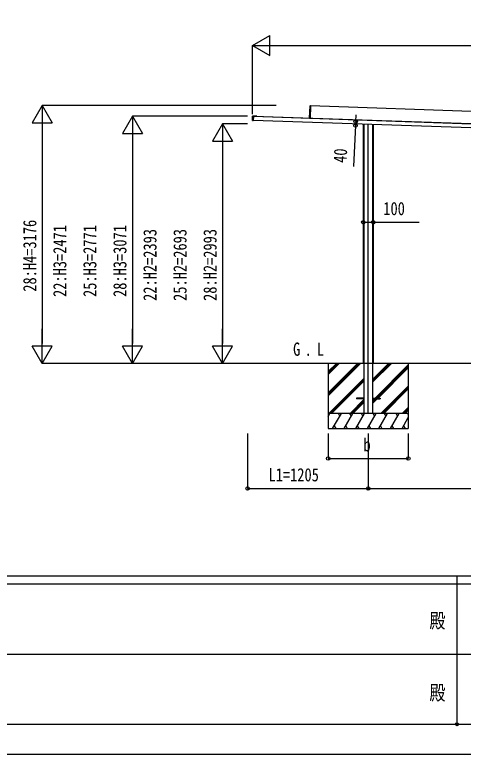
# Model space of a CAD drawing. Units: millimetres, scale not verified. Extents: x -16820 to 16820, y -11880 to 11880.
# Drawn here: x -4434 to 43, y -11880 to -4491 of the extents above; entities that cross this region are included whole.
import ezdxf
from ezdxf.enums import TextEntityAlignment as Align

# ---------------------------------------------------------------- set-up
doc = ezdxf.new("R2010")
doc.units = ezdxf.units.MM
doc.header["$LTSCALE"] = 60
doc.header["$PDMODE"] = 32
doc.header["$PDSIZE"] = 30
for name, color, linetype in [('0-2_USER1', 3, 'Continuous'), ('0-3_YKK_12', 2, 'Continuous'), ('0-4_YKK_A1', 4, 'Continuous'), ('0-5_YKK_D', 6, 'Continuous'), ('0-6_YKK_ZWAK', 7, 'Continuous')]:
    doc.layers.add(name, color=color, linetype=linetype)
doc.styles.add('ＭＳ ゴシック', font='')
doc.styles.get('ＭＳ ゴシック').set_extended_font_data('MS Gothic')

msp = doc.modelspace()

# ---------------------------------------------------------------- linework, layer by layer
at = {"layer": '0-3_YKK_12'}
msp.add_line((-905.28, -8477.5), (-905.28, -5581.32), dxfattribs=at)
at = {"layer": '0-4_YKK_A1'}
for p, q in [((-1491.34, -5525.48), (-1486.94, -5399.39)), ((-1486.47, -5399.41), (-1490.87, -5525.49)), ((-1486.47, -5399.41), (-1486.94, -5399.39)), ((-1480.93, -5399.26), (-1486.47, -5399.41)), ((-1480.93, -5399.26), (-1485.31, -5524.69)), ((3294.06, -5569.01), (-1481.03, -5402.26)), ((-2062.66, -5545.02), (-2061.29, -5506.04)), ((-2060.95, -5546.11), (-2059.52, -5505.06)), ((-2059.05, -5505.07), (-2060.48, -5546.13)), ((-2059.05, -5505.07), (-2059.52, -5505.06)), ((-2051.51, -5504.87), (-2059.05, -5505.07)), ((-2044.7, -5503.62), (-2058.19, -5503.15)), ((-2053.19, -5503.32), (-2053.23, -5504.42)), ((-2051.51, -5504.87), (-2052.97, -5546.85)), ((3742.94, -5709.26), (-2051.58, -5506.91)), ((3742.95, -5708.76), (-2051.56, -5506.41)), ((-2044.77, -5505.62), (-2044.7, -5503.62)), ((-2038.7, -5503.83), (-2044.7, -5503.62)), ((-2038.77, -5505.83), (-2038.7, -5503.83)), ((-2028.71, -5504.18), (-2038.7, -5503.83)), ((-2028.78, -5506.18), (-2028.71, -5504.18)), ((-2022.78, -5506.39), (-2022.71, -5504.39)), ((-1490.87, -5525.49), (-1491.34, -5525.48)), ((-1490.9, -5525.69), (-1489.35, -5525.75)), ((-1489.36, -5526.05), (-1489.36, -5526.04)), ((-1488.86, -5526.06), (-1488.82, -5525.06)), ((-1488.82, -5525.06), (-1485.83, -5525.17)), ((-2060.48, -5546.13), (-2060.95, -5546.11)), ((-2052.99, -5547.35), (-2060.5, -5546.63)), ((-2060.48, -5546.13), (-2052.97, -5546.85)), ((-2059.76, -5548.12), (-2054.76, -5548.3)), ((-2054.76, -5548.3), (-2054.73, -5547.18)), ((-2052.97, -5546.85), (-2052.99, -5547.35)), ((3741.56, -5748.74), (-2052.96, -5546.39)), ((-955.28, -5584.72), (-955.28, -7975)), ((-948.42, -5584.96), (-948.42, -8475)), ((-862.14, -5587.97), (-862.14, -8475)), ((-855.28, -5588.21), (-855.28, -7975)), ((4496, -7975), (-2998.37, -7975)), ((-1305.28, -7975), (-1305.28, -8625)), ((-1305.28, -8268.98), (-1011.3, -7975)), ((-1305.28, -8283.12), (-997.16, -7975)), ((-1305.28, -8297.26), (-983.02, -7975)), ((-1305.28, -8056.84), (-1223.44, -7975)), ((-1305.28, -8070.99), (-1209.29, -7975)), ((-1305.28, -8085.13), (-1195.15, -7975)), ((-862.14, -8162.49), (-674.65, -7975)), ((-862.14, -8148.35), (-688.79, -7975)), ((-862.14, -8134.21), (-702.93, -7975)), ((-505.28, -7975), (-505.28, -8625)), ((-836.3, -8320.5), (-505.28, -7989.48)), ((-822.16, -8320.5), (-505.28, -8003.62)), ((-808.02, -8320.5), (-505.28, -8017.76)), ((-1299.17, -8475), (-948.42, -8124.25)), ((-1285.03, -8475), (-948.42, -8138.39)), ((-1270.89, -8475), (-948.42, -8152.53)), ((-778.67, -8475), (-505.28, -8201.61)), ((-764.53, -8475), (-505.28, -8215.75)), ((-750.39, -8475), (-505.28, -8229.9)), ((-1087.04, -8475), (-948.42, -8336.38)), ((-1022.78, -8320.5), (-1022.78, -8329.5)), ((-948.42, -8320.5), (-1022.78, -8320.5)), ((-948.42, -8329.5), (-1022.78, -8329.5)), ((-862.14, -8320.5), (-787.78, -8320.5)), ((-862.14, -8374.62), (-817.02, -8329.5)), ((-862.14, -8346.34), (-845.3, -8329.5)), ((-862.14, -8360.48), (-831.16, -8329.5)), ((-862.14, -8329.5), (-787.78, -8329.5)), ((-787.78, -8320.5), (-787.78, -8329.5)), ((-1072.9, -8475), (-948.42, -8350.52)), ((-1058.75, -8475), (-948.42, -8364.66)), ((-566.54, -8475), (-505.28, -8413.74)), ((-505.28, -8475), (-1305.28, -8475)), ((-1305.28, -8503.94), (-1288.57, -8475)), ((-1260.74, -8625), (-1174.13, -8475)), ((-1189.13, -8500.98), (-1204.14, -8475)), ((-1145.26, -8625), (-1058.66, -8475)), ((-1073.66, -8500.98), (-1088.66, -8475)), ((-1029.79, -8625), (-943.19, -8475)), ((-958.19, -8500.98), (-973.19, -8475)), ((-914.32, -8625), (-827.72, -8475)), ((-842.72, -8500.98), (-857.72, -8475)), ((-798.85, -8625), (-712.25, -8475)), ((-727.25, -8500.98), (-742.25, -8475)), ((-683.38, -8625), (-596.78, -8475)), ((-611.78, -8500.98), (-626.78, -8475)), ((-552.4, -8475), (-505.28, -8427.88)), ((-538.26, -8475), (-505.28, -8442.03)), ((-505.28, -8485.45), (-511.31, -8475)), ((-1303.57, -8500.98), (-1305.28, -8498.02)), ((-567.91, -8625), (-505.28, -8516.52)), ((-1305.28, -8625), (-505.28, -8625)), ((-1245.74, -8599.02), (-1230.74, -8625)), ((-1130.27, -8599.02), (-1115.27, -8625)), ((-1014.79, -8599.02), (-999.79, -8625)), ((-899.32, -8599.02), (-884.33, -8625)), ((-783.86, -8599.02), (-768.86, -8625)), ((-668.38, -8599.02), (-653.39, -8625)), ((-552.91, -8599.02), (-537.92, -8625))]:
    msp.add_line(p, q, dxfattribs=at)
for points in [[(-1486.45, -5398.91), (-1480.91, -5398.76), (-1480.93, -5399.26)], [(-2059.03, -5504.57), (-2051.49, -5504.38), (-2051.51, -5504.87)], [(-2016.22, -5504.61), (-2016.29, -5506.61), (-2051.53, -5505.38)], [(-2016.22, -5504.61), (-2022.71, -5504.39), (-2028.71, -5504.18)], [(-1489.34, -5525.55), (-1489.35, -5525.75), (-1489.36, -5526.04)]]:
    msp.add_lwpolyline(points, dxfattribs=at)
for centre, radius, start, end in [((-1486.44, -5399.41), 0.5, 91.5, 178), ((-1484.41, -5399.23), 2.07, 171.06854, 184.93146), ((-2058.3, -5506.15), 3, 88, 178), ((-2059.02, -5505.07), 0.5, 91.5, 178), ((-2056.99, -5504.89), 2.07, 171.06854, 184.93146), ((-1491.84, -5525.46), 0.5, 268, 358), ((-1492.05, -5523.4), 2.57, 274.35627, 296.72012), ((-1492.14, -5525.72), 1.25, 347.57092, 1.44211), ((-1491.87, -5525.46), 1, 346.46304, 358), ((-1488.84, -5525.56), 0.5, 88, 178), ((-1485.81, -5524.67), 0.5, 268, 358), ((-2059.66, -5545.12), 3, 178, 268), ((-2060.45, -5546.13), 0.5, 178, 264.5), ((-2058.44, -5546.45), 2.07, 171.06854, 184.93146)]:
    msp.add_arc(centre, radius, start, end, dxfattribs=at)
msp.add_ellipse((-1490.26, -5525.71), major_axis=(4.91, -0.17), ratio=0.061049, start_param=4.712389, end_param=4.8994983, dxfattribs=at)
at = {"layer": '0-5_YKK_D'}
for p, q in [((-2059.92, -4799.22), (-1886.72, -4699.22)), ((-1886.72, -4899.22), (-1886.72, -4699.22)), ((-2059.92, -5484.59), (-2059.92, -4798.22)), ((-2059.92, -4799.22), (-1886.72, -4899.22)), ((-2059.92, -4799.22), (-1713.51, -4799.22)), ((-1859.92, -4799.22), (3550.07, -4799.22)), ((-4159.92, -5399.22), (-4259.92, -5572.43)), ((-1824.52, -5399.22), (-4160.92, -5399.22)), ((-4159.92, -5399.22), (-4059.92, -5572.43)), ((-4159.92, -5399.22), (-4159.92, -5745.63)), ((-3259.92, -5504.07), (-3359.92, -5677.27)), ((-2109.92, -5504.07), (-3260.92, -5504.07)), ((-3259.92, -5504.07), (-3159.92, -5677.27)), ((-3259.92, -5504.07), (-3259.92, -5850.48)), ((-1030.84, -5558.1), (-1027.59, -5490.18)), ((-4259.92, -5572.43), (-4059.92, -5572.43)), ((-4159.92, -5599.22), (-4159.92, -7775)), ((-2359.92, -5582.4), (-2459.92, -5755.6)), ((-2110.92, -5582.4), (-2360.92, -5582.4)), ((-2359.92, -5582.4), (-2259.92, -5755.6)), ((-2359.92, -5582.4), (-2359.92, -5928.81)), ((-1032.75, -5598.06), (-1052.39, -6008.79)), ((-1030.84, -5558.1), (-1032.75, -5598.06)), ((-3359.92, -5677.27), (-3159.92, -5677.27)), ((-3259.92, -5704.07), (-3259.92, -7775)), ((-2459.92, -5755.6), (-2259.92, -5755.6)), ((-2359.92, -5782.4), (-2359.92, -7775)), ((-4159.92, -7975), (-4159.92, -7628.59)), ((-3259.92, -7975), (-3259.92, -7628.59)), ((-2359.92, -7975), (-2359.92, -7628.59)), ((-4159.92, -7975), (-4259.92, -7801.8)), ((-4059.92, -7801.8), (-4259.92, -7801.8)), ((-4159.92, -7975), (-4059.92, -7801.8)), ((-3259.92, -7975), (-3359.92, -7801.8)), ((-3159.92, -7801.8), (-3359.92, -7801.8)), ((-3259.92, -7975), (-3159.92, -7801.8)), ((-2359.92, -7975), (-2459.92, -7801.8)), ((-2259.92, -7801.8), (-2459.92, -7801.8)), ((-2359.92, -7975), (-2259.92, -7801.8)), ((-1574.64, -7975), (-4160.92, -7975)), ((-2109.92, -7975), (-3260.92, -7975)), ((-2109.92, -7975), (-2360.92, -7975)), ((-2110.28, -8675), (-2110.28, -9226)), ((-1305.28, -8675), (-1305.28, -8926)), ((-905.28, -8675), (-905.28, -9226)), ((-905.28, -8675), (-905.28, -9226)), ((-505.28, -8675), (-505.28, -8926)), ((-1305.28, -8925), (-505.28, -8925)), ((-2110.28, -9225), (-905.28, -9225)), ((-905.28, -9225), (2494.72, -9225))]:
    msp.add_line(p, q, dxfattribs=at)
msp.add_lwpolyline([(-955.28, -6564.94), (-855.28, -6564.94), (-396.88, -6564.94)], dxfattribs=at)
for centre in [(-1030.84, -5558.1), (-1032.75, -5598.06), (-955.28, -6564.94), (-855.28, -6564.94), (-1305.28, -8925), (-505.28, -8925), (-2110.28, -9225), (-905.28, -9225), (-905.28, -9225)]:
    msp.add_circle(centre, 17, dxfattribs=at)
at = {"layer": '0-6_YKK_ZWAK'}
for p, q in [((15580.08, -10100), (-15619.92, -10100)), ((-19.92, -10100), (-19.92, -11580)), ((-19.92, -10180), (-5219.92, -10180)), ((5180.08, -10180), (-19.92, -10180)), ((-5189.92, -10880), (-19.92, -10880)), ((-19.92, -10880), (5180.08, -10880)), ((-5219.92, -11580), (-19.92, -11580)), ((-19.92, -11580), (5180.08, -11580))]:
    msp.add_line(p, q, dxfattribs=at)
msp.add_lwpolyline([(-16820, -11880), (16820, -11880), (16820, 11880), (-16820, 11880)], close=True, dxfattribs=at)
msp.add_point((-19.92, -11580), dxfattribs=at)

# ---------------------------------------------------------------- texts
at = {"layer": '0-2_USER1', "style": 'ＭＳ ゴシック', "width": 0.8}
for s, p in [('G', (-1656, -7938)), ('L', (-1419.58, -7938)), ('.', (-1540.8, -7938))]:
    msp.add_text(s, height=132, dxfattribs=at).set_placement(p, align=Align.BOTTOM_LEFT)
at = {"layer": '0-5_YKK_D', "style": 'ＭＳ ゴシック', "width": 0.8}
for s, rotation, p in [('40', 87.262, (-1082.82, -5975.3)), ('28:H4=3176', 90, (-4179.92, -7258.31)), ('22:H3=2471', 90, (-3879.92, -7310.73)), ('25:H3=2771', 90, (-3579.92, -7310.73)), ('28:H3=3071', 90, (-3279.92, -7310.73)), ('22:H2=2393', 90, (-2979.92, -7349.9)), ('25:H2=2693', 90, (-2679.92, -7349.9)), ('28:H2=2993', 90, (-2379.92, -7349.9))]:
    msp.add_text(s, height=132, rotation=rotation, dxfattribs=at).set_placement(p, align=Align.BOTTOM_LEFT)
for s, p in [('100', (-755.28, -6532.94)), ('b', (-953.28, -8893)), ('L1=1205', (-1901.38, -9193))]:
    msp.add_text(s, height=132, dxfattribs=at).set_placement(p, align=Align.BOTTOM_LEFT)
at = {"layer": '0-6_YKK_ZWAK', "style": 'ＭＳ ゴシック', "width": 0.8}
for p in [(-294.67, -10663.33), (-294.67, -11383.33)]:
    msp.add_text('殿', height=146.6, dxfattribs=at).set_placement(p, align=Align.BOTTOM_LEFT)

doc.saveas('drawing.dxf')
